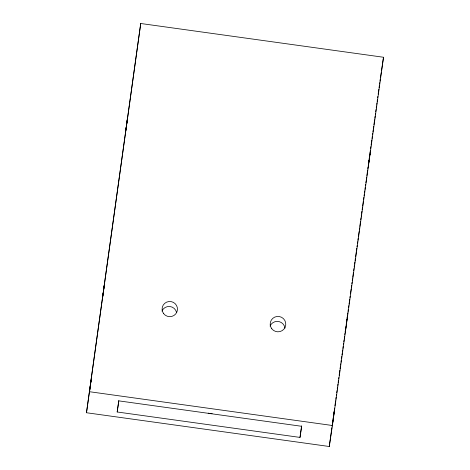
<?xml version="1.0" encoding="UTF-8"?>
<svg xmlns="http://www.w3.org/2000/svg" width="470" height="470" viewBox="0 0 470 470"><rect width="100%" height="100%" fill="white"/><g stroke="black" fill="none" stroke-linecap="round" stroke-linejoin="round"><path stroke-width="0.7" d="M332.431 424.486L332.384 424.856M334.387 410.486L334.429 410.116M368.163 166.962L368.122 167.343M370.154 152.726L370.213 152.28L370.113 152.926M89.94 388.637L89.564 391.387L90.534 384.513M91.309 378.914L91.685 376.164L90.716 383.044M332.554 423.57L332.889 421.138M334.082 412.736L334.264 411.403M345.203 332.454L345.515 330.146M347.083 319.007L347.271 317.614L347.171 318.272M368.292 166.033L368.633 163.554M369.843 155.012L370.025 153.661M86.492 412.742L140.73 23.5L383.508 57.258L332.407 425.503L329.27 446.5L86.492 412.742L140.73 23.5M90.169 386.945L91.08 380.606M103.194 293.08C99.998 316.439 106.802 267.036 103.582 290.513M126.195 127.335C123.064 150.147 129.679 102.137 126.571 124.838M117.183 411.99L118.845 400.875L301.664 426.296L300.001 437.411L117.183 411.99L118.793 400.393M300.001 437.411L301.611 425.814M329.27 446.5L331.89 427.618M332.09 426.161L332.29 424.71M332.496 423.259L332.795 421.079M332.966 420.585L333.301 417.448M333.5 415.997L333.706 414.54M333.929 413.835L334.205 410.909M334.411 409.458L334.611 408.007M334.91 405.827L335.621 400.74M335.821 399.288L336.12 397.109M336.326 395.658L336.526 394.207M336.726 392.755L337.031 390.576M337.231 389.119L337.531 386.945M337.736 385.488L337.936 384.037M338.136 382.586L338.441 380.406M338.641 378.955L338.846 377.498M339.146 375.319L339.851 370.237M340.051 368.786L340.356 366.606M340.556 365.155L340.756 363.698M340.962 362.247L341.261 360.067M341.467 358.616L341.766 356.436M341.966 354.985L342.172 353.534M342.372 352.077L342.671 349.903M342.877 348.446L343.176 346.267M343.376 344.815L343.582 343.364M343.781 341.913L344.087 339.734M344.287 338.277L344.586 336.103M344.792 334.646L344.992 333.195M345.191 331.744L346.014 326.527M346.202 324.482L346.907 319.394M347.107 317.943L347.412 315.764M347.612 314.312L347.812 312.856M348.017 311.404L348.317 309.225M348.517 307.774L348.822 305.594M349.022 304.143L349.222 302.692M349.427 301.235L349.727 299.061M349.933 297.604L350.132 296.153M350.432 293.973L351.137 288.891M351.343 287.44L351.642 285.261M351.842 283.804L352.048 282.353M352.247 280.901L352.553 278.722M352.753 277.271L353.458 272.183M353.657 270.732L353.963 268.552M354.163 267.101L354.362 265.65M354.568 264.193L354.868 262.019M355.067 260.562L355.373 258.382M355.573 256.931L356.278 251.85M356.483 250.393L356.783 248.219M356.983 246.762L357.188 245.311M357.388 243.859L357.688 241.68M357.893 240.229L358.193 238.049M358.399 236.598L359.103 231.51M359.303 230.059L359.603 227.88M359.809 226.428L360.514 221.341M360.713 219.889L361.019 217.71M361.219 216.259L361.418 214.808M361.618 213.351L361.923 211.177M362.123 209.72L362.429 207.54M362.629 206.089L363.334 201.007M363.533 199.556L363.839 197.376M364.038 195.92L364.244 194.468M364.444 193.017L364.744 190.838M364.949 189.387L365.249 187.207M365.448 185.756L365.654 184.299M365.854 182.848L366.154 180.668M366.359 179.217L366.659 177.037M366.864 175.586L367.569 170.498M367.769 169.047L368.069 166.868M368.274 165.417L368.474 163.965M368.674 162.514L368.979 160.335M369.179 158.878L369.485 156.704M369.684 155.247L369.884 153.796M370.084 152.345L370.389 150.165M370.589 148.714L370.895 146.534M371.094 145.077L371.799 139.995M371.999 138.544L372.305 136.365M372.504 134.913L372.71 133.457M372.91 132.005L373.209 129.826M373.415 128.375L373.715 126.195M373.914 124.744L374.619 119.656M374.825 118.205L375.125 116.025M375.33 114.574L375.53 113.123M375.73 111.672L376.035 109.492M376.235 108.035L376.535 105.862M376.74 104.405L376.94 102.954M377.14 101.502L377.445 99.323M377.645 97.872L377.845 96.415M378.15 94.241L378.855 89.153M379.055 87.702L379.361 85.522M379.56 84.071L379.76 82.614M379.966 81.163L380.265 78.984M333.853 414.387L333.224 418.717M346.396 323.995L346.572 322.72M368.709 162.996L368.974 161.098M369.608 156.692L369.073 160.576M346.026 326.65L345.679 329.135M346.114 325.998L346.566 322.573M333.324 418.206L332.613 423.253M333.494 416.767L334.199 411.72M346.649 321.979L347.019 319.336M368.351 165.71L369.966 153.978M345.597 329.723L345.238 332.255M380.477 77.532L381.235 72.468M381.452 71.017L383.508 57.258M89.635 391.739L332.407 425.503M212.152 413.641A7.649 7.543 8.5 0 1 208.228 413.095M270.044 326.074A7.808 7.702 8.5 0 1 284.985 328.154M161.944 311.075A7.696 7.591 8.5 0 1 176.555 312.468M271.766 328.753A7.808 7.702 8.5 0 0 285.178 327.132A7.808 7.702 8.5 0 0 277.006 316.474A7.808 7.702 8.5 0 0 271.766 328.753M163.654 313.643A7.696 7.591 8.5 0 0 176.873 312.045A7.696 7.591 8.5 0 0 168.812 301.54A7.696 7.591 8.5 0 0 163.654 313.643"/></g></svg>
